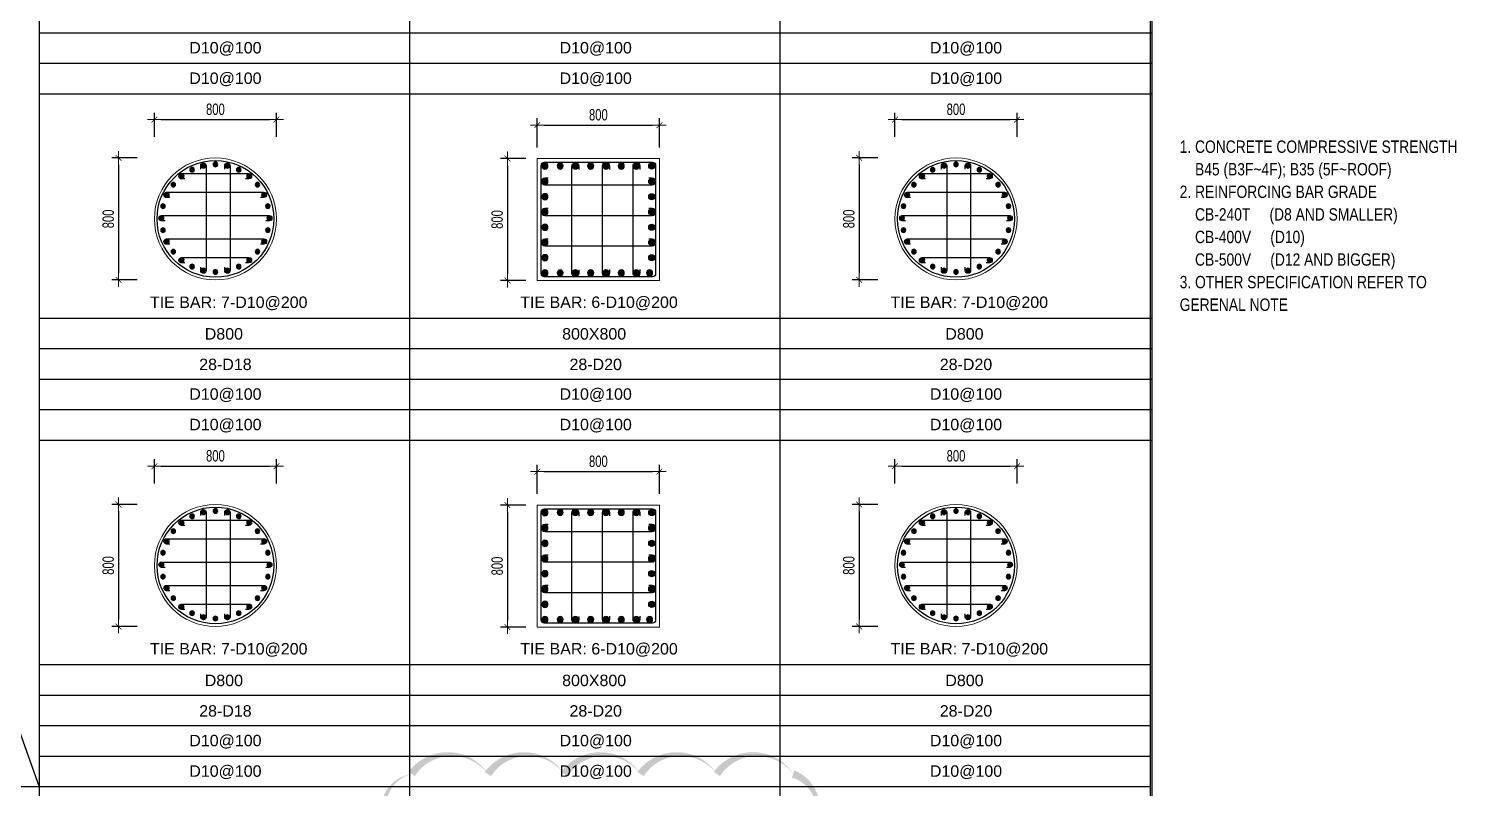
# Model space of a CAD drawing. Header units: millimetres. Extents: x 49323 to 538172, y -39336 to 181761.
# Drawn here: x 487009 to 496365, y 136951 to 141935 of the extents above; entities that cross this region are included whole.
import ezdxf
from ezdxf.enums import TextEntityAlignment as Align

# ---------------------------------------------------------------- set-up
doc = ezdxf.new("R2010")
doc.units = ezdxf.units.MM
doc.linetypes.add('CENTER2', pattern=[1.125, 0.75, -0.125, 0.125, -0.125])
doc.layers.get('Defpoints').update_dxf_attribs({"color": 151, "lineweight": 9})
for name, color, linetype in [('2', 2, 'Continuous'), ('A-ANNO-LEAD', 4, 'Continuous'), ('CEN', 1, 'CENTER2'), ('STL', 3, 'Continuous'), ('TIT1', 3, 'Continuous')]:
    doc.layers.add(name, color=color, linetype=linetype)
doc.layers.add('NDC_S_CONTINUOUS', color=3, linetype='Continuous', lineweight=20)
doc.layers.add('NDC_S_DIM', color=1, linetype='Continuous', lineweight=15)
doc.styles.add('ARIAL', font='arial.ttf', dxfattribs={"width": 0.8})
doc.styles.add('NDC_ARIAL', font='arial.ttf', dxfattribs={"width": 0.85})
doc.styles.add('NDC_DIM', font='', dxfattribs={"width": 0.75})
doc.styles.get('NDC_DIM').set_extended_font_data('Dotum')
doc.dimstyles.new('NDC_dim_30', dxfattribs={"dimscale": 30, "dimtxt": 2.5, "dimasz": 1.5, "dimexe": 1.5, "dimexo": 2.5, "dimgap": 1, "dimtad": 1, "dimdec": 0, "dimzin": 0, "dimdsep": 46, "dimtxsty": 'NDC_DIM', "dimblk": 'DIMMARK', "dimcen": 0.09, "dimdle": 1.2, "dimclrd": 1, "dimclre": 1, "dimclrt": 3, "dimadec": 0, "dimazin": 0, "dimtfac": 1, "dimtdec": 0, "dimtix": 1, "dimtofl": 0, "dimtmove": 0, "dimatfit": 3, "dimfxl": 8, "dimfxlon": 1, "dimtolj": 1, "dimtzin": 0, "dimarcsym": 0})

# ---------------------------------------------------------------- blocks, each defined once
blk = doc.blocks.new('GN')
at = {"layer": 'TIT1', "insert": (0, 0), "char_height": 81, "width": 1996.298, "attachment_point": 1, "line_spacing_factor": 1.096296, "style": 'ARIAL'}
blk.add_mtext('\\A1;1. CONCRETE COMPRESSIVE STRENGTH\\P    B45 (B3F~4F); B35 (5F~ROOF)\\P2. REINFORCING BAR GRADE\\P    CB-240T     (D8 AND SMALLER)\\P    CB-400V     (D10)\\P    CB-500V     (D12 AND BIGGER)\\P3. OTHER SPECIFICATION REFER TO GERENAL NOTE ', dxfattribs=at)
blk = doc.blocks.new('8')
at = {"layer": '2'}
blk.add_hatch(color=256, dxfattribs=at).paths.add_polyline_path([(20, 0, 0.386127), (1.9, 19.9), (-1.9, 19.9, 0.386127), (-20, 0, 1)])
blk.add_circle((0, 0), 20, dxfattribs=at)
blk = doc.blocks.new('5')
at = {"layer": 'CEN', "rotation": 180}
blk.add_blockref('8', (0, 0), dxfattribs=at)
blk = doc.blocks.new('DIMMARK')
at = {"layer": 'NDC_S_DIM', "color": 1}
blk.add_line((-1.5, 0), (1, 0), dxfattribs=at)
at = {"layer": 'NDC_S_DIM', "color": 2, "const_width": 0.1}
blk.add_lwpolyline([(-0.42, -0.42), (0.42, 0.42)], dxfattribs=at)
blk = doc.blocks.new('*D820')
at = {"layer": 'Defpoints', "color": 0, "ltscale": 40, "transparency": 16777216}
for p in [(491142.7, 139028.7), (490342.7, 138807.3), (491142.7, 138807.3)]:
    blk.add_point(p, dxfattribs=at)
at = {"layer": 'NDC_S_DIM', "color": 1, "lineweight": -2, "ltscale": 40, "transparency": 16777216}
for p, q in [((490342.7, 138882.3), (490342.7, 139073.7)), ((490387.7, 139028.7), (491097.7, 139028.7)), ((491142.7, 138882.3), (491142.7, 139073.7))]:
    blk.add_line(p, q, dxfattribs=at)
at = {"layer": 'NDC_S_DIM', "color": 1, "lineweight": -2, "ltscale": 40, "transparency": 16777216, "xscale": 45, "yscale": 45, "zscale": 45, "rotation": 180}
blk.add_blockref('DIMMARK', (490342.7, 139028.7), dxfattribs=at)
at = {"layer": 'NDC_S_DIM', "color": 1, "lineweight": -2, "ltscale": 40, "transparency": 16777216, "xscale": 45, "yscale": 45, "zscale": 45}
blk.add_blockref('DIMMARK', (491142.7, 139028.7), dxfattribs=at)
at = {"layer": 'NDC_S_DIM', "color": 3, "ltscale": 40, "transparency": 16777216, "insert": (490742.7, 139096.3), "char_height": 75, "attachment_point": 5, "style": 'NDC_DIM'}
blk.add_mtext('\\A1;800', dxfattribs=at)
blk = doc.blocks.new('*D821')
at = {"layer": 'Defpoints', "color": 0, "ltscale": 40, "transparency": 16777216}
for p in [(490342.7, 138809.9), (490147.3, 138009.9), (490342.7, 138009.9)]:
    blk.add_point(p, dxfattribs=at)
at = {"layer": 'NDC_S_DIM', "color": 1, "lineweight": -2, "ltscale": 40, "transparency": 16777216}
for p, q in [((490267.7, 138809.9), (490102.3, 138809.9)), ((490147.3, 138764.9), (490147.3, 138054.9)), ((490267.7, 138009.9), (490102.3, 138009.9))]:
    blk.add_line(p, q, dxfattribs=at)
at = {"layer": 'NDC_S_DIM', "color": 1, "lineweight": -2, "ltscale": 40, "transparency": 16777216, "xscale": 45, "yscale": 45, "zscale": 45}
for p, rotation in [((490147.3, 138809.9), 90), ((490147.3, 138009.9), 270)]:
    blk.add_blockref('DIMMARK', p, dxfattribs=dict(at, rotation=rotation))
at = {"layer": 'NDC_S_DIM', "color": 3, "ltscale": 40, "transparency": 16777216, "insert": (490079.8, 138409.9), "char_height": 75, "attachment_point": 5, "rotation": 90, "style": 'NDC_DIM'}
blk.add_mtext('\\A1;800', dxfattribs=at)
blk = doc.blocks.new('*D822')
at = {"layer": 'Defpoints', "color": 0, "ltscale": 40, "transparency": 16777216}
for p in [(491142.7, 141301.2), (490342.7, 141079.8), (491142.7, 141079.8)]:
    blk.add_point(p, dxfattribs=at)
at = {"layer": 'NDC_S_DIM', "color": 1, "lineweight": -2, "ltscale": 40, "transparency": 16777216}
for p, q in [((490342.7, 141154.8), (490342.7, 141346.2)), ((490387.7, 141301.2), (491097.7, 141301.2)), ((491142.7, 141154.8), (491142.7, 141346.2))]:
    blk.add_line(p, q, dxfattribs=at)
at = {"layer": 'NDC_S_DIM', "color": 1, "lineweight": -2, "ltscale": 40, "transparency": 16777216, "xscale": 45, "yscale": 45, "zscale": 45, "rotation": 180}
blk.add_blockref('DIMMARK', (490342.7, 141301.2), dxfattribs=at)
at = {"layer": 'NDC_S_DIM', "color": 1, "lineweight": -2, "ltscale": 40, "transparency": 16777216, "xscale": 45, "yscale": 45, "zscale": 45}
blk.add_blockref('DIMMARK', (491142.7, 141301.2), dxfattribs=at)
at = {"layer": 'NDC_S_DIM', "color": 3, "ltscale": 40, "transparency": 16777216, "insert": (490742.7, 141368.7), "char_height": 75, "attachment_point": 5, "style": 'NDC_DIM'}
blk.add_mtext('\\A1;800', dxfattribs=at)
blk = doc.blocks.new('*D823')
at = {"layer": 'Defpoints', "color": 0, "ltscale": 40, "transparency": 16777216}
for p in [(490342.7, 141082.3), (490147.3, 140282.3), (490342.7, 140282.3)]:
    blk.add_point(p, dxfattribs=at)
at = {"layer": 'NDC_S_DIM', "color": 1, "lineweight": -2, "ltscale": 40, "transparency": 16777216}
for p, q in [((490267.7, 141082.3), (490102.3, 141082.3)), ((490147.3, 141037.3), (490147.3, 140327.3)), ((490267.7, 140282.3), (490102.3, 140282.3))]:
    blk.add_line(p, q, dxfattribs=at)
at = {"layer": 'NDC_S_DIM', "color": 1, "lineweight": -2, "ltscale": 40, "transparency": 16777216, "xscale": 45, "yscale": 45, "zscale": 45}
for p, rotation in [((490147.3, 141082.3), 90), ((490147.3, 140282.3), 270)]:
    blk.add_blockref('DIMMARK', p, dxfattribs=dict(at, rotation=rotation))
at = {"layer": 'NDC_S_DIM', "color": 3, "ltscale": 40, "transparency": 16777216, "insert": (490079.8, 140682.3), "char_height": 75, "attachment_point": 5, "rotation": 90, "style": 'NDC_DIM'}
blk.add_mtext('\\A1;800', dxfattribs=at)
blk = doc.blocks.new('*D918')
at = {"layer": 'Defpoints', "color": 0, "ltscale": 40, "transparency": 16777216}
for p in [(493485.9, 139064.6), (492685.9, 138876.4), (493485.9, 138876.4)]:
    blk.add_point(p, dxfattribs=at)
at = {"layer": 'NDC_S_DIM', "color": 1, "lineweight": -2, "ltscale": 40, "transparency": 16777216}
for p, q in [((492685.9, 138951.4), (492685.9, 139109.6)), ((492730.9, 139064.6), (493440.9, 139064.6)), ((493485.9, 138951.4), (493485.9, 139109.6))]:
    blk.add_line(p, q, dxfattribs=at)
at = {"layer": 'NDC_S_DIM', "color": 1, "lineweight": -2, "ltscale": 40, "transparency": 16777216, "xscale": 45, "yscale": 45, "zscale": 45, "rotation": 180}
blk.add_blockref('DIMMARK', (492685.9, 139064.6), dxfattribs=at)
at = {"layer": 'NDC_S_DIM', "color": 1, "lineweight": -2, "ltscale": 40, "transparency": 16777216, "xscale": 45, "yscale": 45, "zscale": 45}
blk.add_blockref('DIMMARK', (493485.9, 139064.6), dxfattribs=at)
at = {"layer": 'NDC_S_DIM', "color": 3, "ltscale": 40, "transparency": 16777216, "insert": (493085.9, 139132.1), "char_height": 75, "attachment_point": 5, "style": 'NDC_DIM'}
blk.add_mtext('\\A1;800', dxfattribs=at)
blk = doc.blocks.new('*D919')
at = {"layer": 'Defpoints', "color": 0, "ltscale": 40, "transparency": 16777216}
for p in [(492648.8, 138813.5), (492451.4, 138013.5), (492648.8, 138013.5)]:
    blk.add_point(p, dxfattribs=at)
at = {"layer": 'NDC_S_DIM', "color": 1, "lineweight": -2, "ltscale": 40, "transparency": 16777216}
for p, q in [((492573.8, 138813.5), (492406.4, 138813.5)), ((492451.4, 138768.5), (492451.4, 138058.5)), ((492573.8, 138013.5), (492406.4, 138013.5))]:
    blk.add_line(p, q, dxfattribs=at)
at = {"layer": 'NDC_S_DIM', "color": 1, "lineweight": -2, "ltscale": 40, "transparency": 16777216, "xscale": 45, "yscale": 45, "zscale": 45}
for p, rotation in [((492451.4, 138813.5), 90), ((492451.4, 138013.5), 270)]:
    blk.add_blockref('DIMMARK', p, dxfattribs=dict(at, rotation=rotation))
at = {"layer": 'NDC_S_DIM', "color": 3, "ltscale": 40, "transparency": 16777216, "insert": (492383.9, 138413.5), "char_height": 75, "attachment_point": 5, "rotation": 90, "style": 'NDC_DIM'}
blk.add_mtext('\\A1;800', dxfattribs=at)
blk = doc.blocks.new('*U715')
at = {"layer": 'STL', "xscale": -0.75, "yscale": 0.75, "zscale": 0.75, "rotation": 292.5000000000001}
blk.add_blockref('5', (0, 0), dxfattribs=at)
blk = doc.blocks.new('*U714')
at = {"layer": 'NDC_S_DIM', "color": 0, "linetype": 'ByBlock', "lineweight": -2, "transparency": 16777216}
for p, rotation in [((-25527, 37966), 282.8571428571415), ((-25448.4, 37973.7), 269.9999999999987), ((-25370.1, 37963.8), 257.1428571428559), ((-25669.3, 37900), 308.571428571427), ((-25601.8, 37941), 295.7142857142843), ((-25296, 37936.7), 244.2857142857131), ((-25229.7, 37893.7), 231.4285714285703), ((-25768.8, 37778.7), 334.2857142857127), ((-25725.9, 37844.9), 321.4285714285699), ((-25174.7, 37837.1), 218.5714285714274), ((-25133.6, 37769.7), 205.7142857142847), ((-25796, 37704.6), 347.1428571428555), ((-25108.6, 37694.8), 192.8571428571419), ((-25100.9, 37616.2), 180), ((-25798.2, 37547.7), 12.8571428571428), ((-25110.9, 37537.9), 167.1428571428563), ((-25773.2, 37472.8), 25.71428571428561), ((-25732.1, 37405.4), 38.57142857142841), ((-25180.9, 37397.6), 141.4285714285707), ((-25138, 37463.8), 154.2857142857135), ((-25677.1, 37348.8), 51.42857142857117), ((-25610.9, 37305.8), 64.28571428571395), ((-25237.5, 37342.5), 128.5714285714279), ((-25536.7, 37278.7), 77.14285714285676), ((-25458.4, 37268.7), 89.99999999999955), ((-25379.8, 37276.5), 102.8571428571423), ((-25305, 37301.5), 115.7142857142852)]:
    blk.add_blockref('*U715', p, dxfattribs=dict(at, rotation=rotation))
blk.add_blockref('*U715', (-25805.9, 37626.2), dxfattribs=at)
blk = doc.blocks.new('*D920')
at = {"layer": 'Defpoints', "color": 0, "ltscale": 40, "transparency": 16777216}
for p in [(493485.9, 141337), (492685.9, 141148.8), (493485.9, 141148.8)]:
    blk.add_point(p, dxfattribs=at)
at = {"layer": 'NDC_S_DIM', "color": 1, "lineweight": -2, "ltscale": 40, "transparency": 16777216}
for p, q in [((492685.9, 141223.8), (492685.9, 141382)), ((493485.9, 141223.8), (493485.9, 141382)), ((492730.9, 141337), (493440.9, 141337))]:
    blk.add_line(p, q, dxfattribs=at)
at = {"layer": 'NDC_S_DIM', "color": 1, "lineweight": -2, "ltscale": 40, "transparency": 16777216, "xscale": 45, "yscale": 45, "zscale": 45, "rotation": 180}
blk.add_blockref('DIMMARK', (492685.9, 141337), dxfattribs=at)
at = {"layer": 'NDC_S_DIM', "color": 1, "lineweight": -2, "ltscale": 40, "transparency": 16777216, "xscale": 45, "yscale": 45, "zscale": 45}
blk.add_blockref('DIMMARK', (493485.9, 141337), dxfattribs=at)
at = {"layer": 'NDC_S_DIM', "color": 3, "ltscale": 40, "transparency": 16777216, "insert": (493085.9, 141404.6), "char_height": 75, "attachment_point": 5, "style": 'NDC_DIM'}
blk.add_mtext('\\A1;800', dxfattribs=at)
blk = doc.blocks.new('*D921')
at = {"layer": 'Defpoints', "color": 0, "ltscale": 40, "transparency": 16777216}
for p in [(492648.8, 141086), (492451.4, 140286), (492648.8, 140286)]:
    blk.add_point(p, dxfattribs=at)
at = {"layer": 'NDC_S_DIM', "color": 1, "lineweight": -2, "ltscale": 40, "transparency": 16777216}
for p, q in [((492573.8, 141086), (492406.4, 141086)), ((492451.4, 141041), (492451.4, 140331)), ((492573.8, 140286), (492406.4, 140286))]:
    blk.add_line(p, q, dxfattribs=at)
at = {"layer": 'NDC_S_DIM', "color": 1, "lineweight": -2, "ltscale": 40, "transparency": 16777216, "xscale": 45, "yscale": 45, "zscale": 45}
for p, rotation in [((492451.4, 141086), 90), ((492451.4, 140286), 270)]:
    blk.add_blockref('DIMMARK', p, dxfattribs=dict(at, rotation=rotation))
at = {"layer": 'NDC_S_DIM', "color": 3, "ltscale": 40, "transparency": 16777216, "insert": (492383.9, 140686), "char_height": 75, "attachment_point": 5, "rotation": 90, "style": 'NDC_DIM'}
blk.add_mtext('\\A1;800', dxfattribs=at)
blk = doc.blocks.new('*U707')
at = {"layer": 'STL', "xscale": -0.75, "yscale": 0.75, "zscale": 0.75, "rotation": 292.5000000000001}
blk.add_blockref('5', (0, 0), dxfattribs=at)
blk = doc.blocks.new('*U706')
at = {"layer": 'NDC_S_DIM', "color": 0, "linetype": 'ByBlock', "lineweight": -2, "transparency": 16777216}
for p, rotation in [((-25527, 37966), 282.8571428571415), ((-25448.4, 37973.7), 269.9999999999987), ((-25370.1, 37963.8), 257.1428571428559), ((-25669.3, 37900), 308.571428571427), ((-25601.8, 37941), 295.7142857142843), ((-25296, 37936.7), 244.2857142857131), ((-25229.7, 37893.7), 231.4285714285703), ((-25768.8, 37778.7), 334.2857142857127), ((-25725.9, 37844.9), 321.4285714285699), ((-25174.7, 37837.1), 218.5714285714274), ((-25133.6, 37769.7), 205.7142857142847), ((-25796, 37704.6), 347.1428571428555), ((-25108.6, 37694.8), 192.8571428571419), ((-25100.9, 37616.2), 180), ((-25798.2, 37547.7), 12.8571428571428), ((-25110.9, 37537.9), 167.1428571428563), ((-25773.2, 37472.8), 25.71428571428561), ((-25732.1, 37405.4), 38.57142857142841), ((-25180.9, 37397.6), 141.4285714285707), ((-25138, 37463.8), 154.2857142857135), ((-25677.1, 37348.8), 51.42857142857117), ((-25610.9, 37305.8), 64.28571428571395), ((-25237.5, 37342.5), 128.5714285714279), ((-25536.7, 37278.7), 77.14285714285676), ((-25458.4, 37268.7), 89.99999999999955), ((-25379.8, 37276.5), 102.8571428571423), ((-25305, 37301.5), 115.7142857142852)]:
    blk.add_blockref('*U707', p, dxfattribs=dict(at, rotation=rotation))
blk.add_blockref('*U707', (-25805.9, 37626.2), dxfattribs=at)
blk = doc.blocks.new('*D1694')
at = {"layer": 'Defpoints', "color": 0, "ltscale": 40, "transparency": 16777216}
for p in [(488633.7, 139064.6), (487833.7, 138876.4), (488633.7, 138876.4)]:
    blk.add_point(p, dxfattribs=at)
at = {"layer": 'NDC_S_DIM', "color": 1, "lineweight": -2, "ltscale": 40, "transparency": 16777216}
for p, q in [((487833.7, 138951.4), (487833.7, 139109.6)), ((487878.7, 139064.6), (488588.7, 139064.6)), ((488633.7, 138951.4), (488633.7, 139109.6))]:
    blk.add_line(p, q, dxfattribs=at)
at = {"layer": 'NDC_S_DIM', "color": 1, "lineweight": -2, "ltscale": 40, "transparency": 16777216, "xscale": 45, "yscale": 45, "zscale": 45, "rotation": 180}
blk.add_blockref('DIMMARK', (487833.7, 139064.6), dxfattribs=at)
at = {"layer": 'NDC_S_DIM', "color": 1, "lineweight": -2, "ltscale": 40, "transparency": 16777216, "xscale": 45, "yscale": 45, "zscale": 45}
blk.add_blockref('DIMMARK', (488633.7, 139064.6), dxfattribs=at)
at = {"layer": 'NDC_S_DIM', "color": 3, "ltscale": 40, "transparency": 16777216, "insert": (488233.7, 139132.1), "char_height": 75, "attachment_point": 5, "style": 'NDC_DIM'}
blk.add_mtext('\\A1;800', dxfattribs=at)
blk = doc.blocks.new('*D1695')
at = {"layer": 'Defpoints', "color": 0, "ltscale": 40, "transparency": 16777216}
for p in [(487796.6, 138813.5), (487599.2, 138013.5), (487796.6, 138013.5)]:
    blk.add_point(p, dxfattribs=at)
at = {"layer": 'NDC_S_DIM', "color": 1, "lineweight": -2, "ltscale": 40, "transparency": 16777216}
for p, q in [((487721.6, 138813.5), (487554.2, 138813.5)), ((487599.2, 138768.5), (487599.2, 138058.5)), ((487721.6, 138013.5), (487554.2, 138013.5))]:
    blk.add_line(p, q, dxfattribs=at)
at = {"layer": 'NDC_S_DIM', "color": 1, "lineweight": -2, "ltscale": 40, "transparency": 16777216, "xscale": 45, "yscale": 45, "zscale": 45}
for p, rotation in [((487599.2, 138813.5), 90), ((487599.2, 138013.5), 270)]:
    blk.add_blockref('DIMMARK', p, dxfattribs=dict(at, rotation=rotation))
at = {"layer": 'NDC_S_DIM', "color": 3, "ltscale": 40, "transparency": 16777216, "insert": (487531.7, 138413.5), "char_height": 75, "attachment_point": 5, "rotation": 90, "style": 'NDC_DIM'}
blk.add_mtext('\\A1;800', dxfattribs=at)
blk = doc.blocks.new('*U1693')
at = {"layer": 'STL', "xscale": -0.75, "yscale": 0.75, "zscale": 0.75, "rotation": 292.5000000000001}
blk.add_blockref('5', (0, 0), dxfattribs=at)
blk = doc.blocks.new('*U1692')
at = {"layer": 'NDC_S_DIM', "color": 0, "linetype": 'ByBlock', "lineweight": -2, "transparency": 16777216}
for p, rotation in [((-25527, 37966), 282.8571428571415), ((-25448.4, 37973.7), 269.9999999999987), ((-25370.1, 37963.8), 257.1428571428559), ((-25669.3, 37900), 308.571428571427), ((-25601.8, 37941), 295.7142857142843), ((-25296, 37936.7), 244.2857142857131), ((-25229.7, 37893.7), 231.4285714285703), ((-25768.8, 37778.7), 334.2857142857127), ((-25725.9, 37844.9), 321.4285714285699), ((-25174.7, 37837.1), 218.5714285714274), ((-25133.6, 37769.7), 205.7142857142847), ((-25796, 37704.6), 347.1428571428555), ((-25108.6, 37694.8), 192.8571428571419), ((-25100.9, 37616.2), 180), ((-25798.2, 37547.7), 12.8571428571428), ((-25110.9, 37537.9), 167.1428571428563), ((-25773.2, 37472.8), 25.71428571428561), ((-25732.1, 37405.4), 38.57142857142841), ((-25180.9, 37397.6), 141.4285714285707), ((-25138, 37463.8), 154.2857142857135), ((-25677.1, 37348.8), 51.42857142857117), ((-25610.9, 37305.8), 64.28571428571395), ((-25237.5, 37342.5), 128.5714285714279), ((-25536.7, 37278.7), 77.14285714285676), ((-25458.4, 37268.7), 89.99999999999955), ((-25379.8, 37276.5), 102.8571428571423), ((-25305, 37301.5), 115.7142857142852)]:
    blk.add_blockref('*U1693', p, dxfattribs=dict(at, rotation=rotation))
blk.add_blockref('*U1693', (-25805.9, 37626.2), dxfattribs=at)
blk = doc.blocks.new('*D1698')
at = {"layer": 'Defpoints', "color": 0, "ltscale": 40, "transparency": 16777216}
for p in [(488633.7, 141337), (487833.7, 141148.8), (488633.7, 141148.8)]:
    blk.add_point(p, dxfattribs=at)
at = {"layer": 'NDC_S_DIM', "color": 1, "lineweight": -2, "ltscale": 40, "transparency": 16777216}
for p, q in [((487833.7, 141223.8), (487833.7, 141382)), ((488633.7, 141223.8), (488633.7, 141382)), ((487878.7, 141337), (488588.7, 141337))]:
    blk.add_line(p, q, dxfattribs=at)
at = {"layer": 'NDC_S_DIM', "color": 1, "lineweight": -2, "ltscale": 40, "transparency": 16777216, "xscale": 45, "yscale": 45, "zscale": 45, "rotation": 180}
blk.add_blockref('DIMMARK', (487833.7, 141337), dxfattribs=at)
at = {"layer": 'NDC_S_DIM', "color": 1, "lineweight": -2, "ltscale": 40, "transparency": 16777216, "xscale": 45, "yscale": 45, "zscale": 45}
blk.add_blockref('DIMMARK', (488633.7, 141337), dxfattribs=at)
at = {"layer": 'NDC_S_DIM', "color": 3, "ltscale": 40, "transparency": 16777216, "insert": (488233.7, 141404.6), "char_height": 75, "attachment_point": 5, "style": 'NDC_DIM'}
blk.add_mtext('\\A1;800', dxfattribs=at)
blk = doc.blocks.new('*D1699')
at = {"layer": 'Defpoints', "color": 0, "ltscale": 40, "transparency": 16777216}
for p in [(487796.6, 141086), (487599.2, 140286), (487796.6, 140286)]:
    blk.add_point(p, dxfattribs=at)
at = {"layer": 'NDC_S_DIM', "color": 1, "lineweight": -2, "ltscale": 40, "transparency": 16777216}
for p, q in [((487721.6, 141086), (487554.2, 141086)), ((487599.2, 141041), (487599.2, 140331)), ((487721.6, 140286), (487554.2, 140286))]:
    blk.add_line(p, q, dxfattribs=at)
at = {"layer": 'NDC_S_DIM', "color": 1, "lineweight": -2, "ltscale": 40, "transparency": 16777216, "xscale": 45, "yscale": 45, "zscale": 45}
for p, rotation in [((487599.2, 141086), 90), ((487599.2, 140286), 270)]:
    blk.add_blockref('DIMMARK', p, dxfattribs=dict(at, rotation=rotation))
at = {"layer": 'NDC_S_DIM', "color": 3, "ltscale": 40, "transparency": 16777216, "insert": (487531.7, 140686), "char_height": 75, "attachment_point": 5, "rotation": 90, "style": 'NDC_DIM'}
blk.add_mtext('\\A1;800', dxfattribs=at)
blk = doc.blocks.new('*U1697')
at = {"layer": 'STL', "xscale": -0.75, "yscale": 0.75, "zscale": 0.75, "rotation": 292.5000000000001}
blk.add_blockref('5', (0, 0), dxfattribs=at)
blk = doc.blocks.new('*U1696')
at = {"layer": 'NDC_S_DIM', "color": 0, "linetype": 'ByBlock', "lineweight": -2, "transparency": 16777216}
for p, rotation in [((-25527, 37966), 282.8571428571415), ((-25448.4, 37973.7), 269.9999999999987), ((-25370.1, 37963.8), 257.1428571428559), ((-25669.3, 37900), 308.571428571427), ((-25601.8, 37941), 295.7142857142843), ((-25296, 37936.7), 244.2857142857131), ((-25229.7, 37893.7), 231.4285714285703), ((-25768.8, 37778.7), 334.2857142857127), ((-25725.9, 37844.9), 321.4285714285699), ((-25174.7, 37837.1), 218.5714285714274), ((-25133.6, 37769.7), 205.7142857142847), ((-25796, 37704.6), 347.1428571428555), ((-25108.6, 37694.8), 192.8571428571419), ((-25100.9, 37616.2), 180), ((-25798.2, 37547.7), 12.8571428571428), ((-25110.9, 37537.9), 167.1428571428563), ((-25773.2, 37472.8), 25.71428571428561), ((-25732.1, 37405.4), 38.57142857142841), ((-25180.9, 37397.6), 141.4285714285707), ((-25138, 37463.8), 154.2857142857135), ((-25677.1, 37348.8), 51.42857142857117), ((-25610.9, 37305.8), 64.28571428571395), ((-25237.5, 37342.5), 128.5714285714279), ((-25536.7, 37278.7), 77.14285714285676), ((-25458.4, 37268.7), 89.99999999999955), ((-25379.8, 37276.5), 102.8571428571423), ((-25305, 37301.5), 115.7142857142852)]:
    blk.add_blockref('*U1697', p, dxfattribs=dict(at, rotation=rotation))
blk.add_blockref('*U1697', (-25805.9, 37626.2), dxfattribs=at)

msp = doc.modelspace()

# ---------------------------------------------------------------- linework, layer by layer
at = {"layer": '2', "elevation": 0}
for points in [[(488137.8, 141012.5), (488137.8, 141034.7, -1), (488172.8, 141034.7), (488172.8, 140347.3, -1), (488137.8, 140347.3), (488137.8, 140369.4)], [(488294.7, 141012.5), (488294.7, 141034.7, -1), (488329.7, 141034.7), (488329.7, 140347.3, -1), (488294.7, 140347.3), (488294.7, 140369.4)], [(490615, 140352), (490615, 140329.8, -1), (490570, 140329.8), (490570, 141031.8, -1), (490615, 141031.8), (490615, 141009.7)], [(490815, 140353.5), (490815, 140331.3, -1), (490770, 140331.3), (490770, 141033.3, -1), (490815, 141033.3), (490815, 141011.2)], [(491015, 140353.5), (491015, 140331.3, -1), (490970, 140331.3), (490970, 141033.3, -1), (491015, 141033.3), (491015, 141011.2)], [(492990, 141012.5), (492990, 141034.7, -1), (493025, 141034.7), (493025, 140347.3, -1), (492990, 140347.3), (492990, 140369.4)], [(493146.9, 141012.5), (493146.9, 141034.7, -1), (493181.9, 141034.7), (493181.9, 140347.3, -1), (493146.9, 140347.3), (493146.9, 140369.4)], [(488033.9, 140948.6), (488011.8, 140948.6, -1), (488011.8, 140983.6), (488453.6, 140984.1, -1), (488453.6, 140949.1), (488431.4, 140949.1)], [(490414.6, 140953.9), (490392.5, 140953.9, 1), (490392.5, 140908.9), (491094.5, 140908.9, 1), (491094.5, 140953.9), (491072.4, 140953.9)], [(492886.1, 140948.6), (492864, 140948.6, -1), (492864, 140983.6), (493305.8, 140984.1, -1), (493305.8, 140949.1), (493283.6, 140949.1)], [(487936.1, 140825.9), (487914, 140825.9, -1), (487914, 140861), (488551.4, 140861.4, -1), (488551.4, 140826.4), (488529.2, 140826.4)], [(492788.3, 140825.9), (492766.2, 140825.9, -1), (492766.2, 140861), (493403.6, 140861.4, -1), (493403.6, 140826.4), (493381.4, 140826.4)], [(487903.4, 140673.5), (487881.2, 140673.5, -1), (487881.2, 140708.5), (488586.2, 140708.5, -1), (488586.2, 140673.5), (488564.1, 140673.5)], [(490414.6, 140753.9), (490392.5, 140753.9, 1), (490392.5, 140708.9), (491094.5, 140708.9, 1), (491094.5, 140753.9), (491072.4, 140753.9)], [(492755.6, 140673.5), (492733.4, 140673.5, -1), (492733.4, 140708.5), (493438.4, 140708.5, -1), (493438.4, 140673.5), (493416.3, 140673.5)], [(487936.1, 140520), (487914, 140520, -1), (487914, 140555), (488551.4, 140555.5, -1), (488551.4, 140520.5), (488529.2, 140520.5)], [(490414.6, 140553.9), (490392.5, 140553.9, 1), (490392.5, 140508.9), (491094.5, 140508.9, 1), (491094.5, 140553.9), (491072.4, 140553.9)], [(492788.3, 140520), (492766.2, 140520, -1), (492766.2, 140555), (493403.6, 140555.5, -1), (493403.6, 140520.5), (493381.4, 140520.5)], [(488033.9, 140397.4), (488011.8, 140397.4, -1), (488011.8, 140432.4), (488453.6, 140432.9, -1), (488453.6, 140397.8), (488431.4, 140397.8)], [(492886.1, 140397.4), (492864, 140397.4, -1), (492864, 140432.4), (493305.8, 140432.9, -1), (493305.8, 140397.8), (493283.6, 140397.8)], [(488137.8, 138740.1), (488137.8, 138762.2, -1), (488172.8, 138762.2), (488172.8, 138074.8, -1), (488137.8, 138074.8), (488137.8, 138097)], [(488294.7, 138740.1), (488294.7, 138762.2, -1), (488329.7, 138762.2), (488329.7, 138074.8, -1), (488294.7, 138074.8), (488294.7, 138097)], [(490615, 138079.5), (490615, 138057.4, -1), (490570, 138057.4), (490570, 138759.4, -1), (490615, 138759.4), (490615, 138737.2)], [(490815, 138081), (490815, 138058.9, -1), (490770, 138058.9), (490770, 138760.9, -1), (490815, 138760.9), (490815, 138738.7)], [(491015, 138081), (491015, 138058.9, -1), (490970, 138058.9), (490970, 138760.9, -1), (491015, 138760.9), (491015, 138738.7)], [(492990, 138740.1), (492990, 138762.2, -1), (493025, 138762.2), (493025, 138074.8, -1), (492990, 138074.8), (492990, 138097)], [(493146.9, 138740.1), (493146.9, 138762.2, -1), (493181.9, 138762.2), (493181.9, 138074.8, -1), (493146.9, 138074.8), (493146.9, 138097)], [(488033.9, 138676.1), (488011.8, 138676.1, -1), (488011.8, 138711.2), (488453.6, 138711.6, -1), (488453.6, 138676.6), (488431.4, 138676.6)], [(490414.6, 138681.4), (490392.5, 138681.4, 1), (490392.5, 138636.4), (491094.5, 138636.4, 1), (491094.5, 138681.4), (491072.4, 138681.4)], [(492886.1, 138676.1), (492864, 138676.1, -1), (492864, 138711.2), (493305.8, 138711.6, -1), (493305.8, 138676.6), (493283.6, 138676.6)], [(487936.1, 138553.5), (487914, 138553.5, -1), (487914, 138588.5), (488551.4, 138589, -1), (488551.4, 138554), (488529.2, 138554)], [(492788.3, 138553.5), (492766.2, 138553.5, -1), (492766.2, 138588.5), (493403.6, 138589, -1), (493403.6, 138554), (493381.4, 138554)], [(490414.6, 138481.4), (490392.5, 138481.4, 1), (490392.5, 138436.4), (491094.5, 138436.4, 1), (491094.5, 138481.4), (491072.4, 138481.4)], [(487903.4, 138401), (487881.2, 138401, -1), (487881.2, 138436), (488586.2, 138436, -1), (488586.2, 138401), (488564.1, 138401)], [(492755.6, 138401), (492733.4, 138401, -1), (492733.4, 138436), (493438.4, 138436, -1), (493438.4, 138401), (493416.3, 138401)], [(487936.1, 138247.6), (487914, 138247.6, -1), (487914, 138282.6), (488551.4, 138283.1, -1), (488551.4, 138248), (488529.2, 138248)], [(490414.6, 138281.4), (490392.5, 138281.4, 1), (490392.5, 138236.4), (491094.5, 138236.4, 1), (491094.5, 138281.4), (491072.4, 138281.4)], [(492788.3, 138247.6), (492766.2, 138247.6, -1), (492766.2, 138282.6), (493403.6, 138283.1, -1), (493403.6, 138248), (493381.4, 138248)], [(488033.9, 138124.9), (488011.8, 138124.9, -1), (488011.8, 138159.9), (488453.6, 138160.4, -1), (488453.6, 138125.4), (488431.4, 138125.4)], [(492886.1, 138124.9), (492864, 138124.9, -1), (492864, 138159.9), (493305.8, 138160.4, -1), (493305.8, 138125.4), (493283.6, 138125.4)]]:
    msp.add_lwpolyline(points, format="xyb", dxfattribs=at)
at = {"layer": '2', "lineweight": -2, "ltscale": 1000, "elevation": 0}
for points in [[(491117.7, 141037.3), (491117.7, 140327.3, -0.414214), (491097.7, 140307.3), (490387.7, 140307.3, -0.414214), (490367.7, 140327.3), (490367.7, 141037.3, -0.414214), (490387.7, 141057.3), (491097.7, 141057.3, -0.414214)], [(491117.7, 138764.9), (491117.7, 138054.9, -0.414214), (491097.7, 138034.9), (490387.7, 138034.9, -0.414214), (490367.7, 138054.9), (490367.7, 138764.9, -0.414214), (490387.7, 138784.9), (491097.7, 138784.9, -0.414214)]]:
    msp.add_lwpolyline(points, format="xyb", close=True, dxfattribs=at)
at = {"layer": '2', "lineweight": -2, "ltscale": 1000}
for centre in [(488233.7, 140686), (493085.9, 140686), (488233.7, 138413.5), (493085.9, 138413.5)]:
    msp.add_circle(centre, 382.5, dxfattribs=at)
at = {"layer": 'A-ANNO-LEAD'}
msp.add_lwpolyline([(473036.9, 130339.8), (494371.9, 130326.6), (494371.9, 146946.6), (473036.9, 146959.8)], close=True, dxfattribs=at)
at = {"layer": 'Defpoints'}
msp.add_lwpolyline([(489368.5, 134410.3, 0, 50, 0.520567), (489868.5, 134410.3, 0, 50, 0.520567), (490368.5, 134410.3, 0, 50, 0.520567), (490868.5, 134410.3, 0, 50, 0.520567), (491368.5, 134410.3, 0, 50, 0.520567), (491868.5, 134410.3, 0, 50, 0.520567), (492125.9, 134652.9, 0, 50, 0.520567), (492125.9, 135152.9, 0, 50, 0.520567), (492125.9, 135652.9, 0, 50, 0.520567), (492125.9, 136152.9, 0, 50, 0.520567), (492125.9, 136652.9, 0, 50, 0.520567), (492019.2, 137046.1, 0, 50, 0.520567), (491519.2, 137046.1, 0, 50, 0.520567), (491019.2, 137046.1, 0, 50, 0.520567), (490519.2, 137046.1, 0, 50, 0.520567), (490019.2, 137046.1, 0, 50, 0.520567), (489519.2, 137046.1, 0, 50, 0.520567), (489368.5, 136696.8, 0, 50, 0.520567), (489368.5, 136196.8, 0, 50, 0.520567), (489368.5, 135696.8, 0, 50, 0.520567), (489368.5, 135196.8, 0, 50, 0.520567), (489368.5, 134696.8, 0, 50, 0.520567)], format="xyseb", close=True, dxfattribs=at)
at = {"layer": 'NDC_S_CONTINUOUS', "ltscale": 70, "elevation": 0}
for points in [[(491142.7, 141082.3), (491142.7, 140282.3), (490342.7, 140282.3), (490342.7, 141082.3), (491142.7, 141082.3)], [(491142.7, 138809.9), (491142.7, 138009.9), (490342.7, 138009.9), (490342.7, 138809.9), (491142.7, 138809.9)]]:
    msp.add_lwpolyline(points, dxfattribs=at)
at = {"layer": 'NDC_S_CONTINUOUS', "ltscale": 70}
for centre in [(488233.7, 140686), (493085.9, 140686), (488233.7, 138413.5), (493085.9, 138413.5)]:
    msp.add_circle(centre, 400, dxfattribs=at)
at = {"layer": 'TIT1'}
for p, q in [((487079.2, 144015.6), (487079.2, 134691.6)), ((489505.3, 144015.6), (489505.3, 134691.6)), ((491931.4, 144015.6), (491931.4, 134691.6)), ((494357.5, 144015.6), (494357.5, 134691.6)), ((494357.5, 141504.5), (487079.2, 141504.5)), ((494372.6, 141504.5), (494357.5, 141504.5)), ((494357.5, 139233.5), (487079.2, 139233.5)), ((494371.2, 139233.5), (494357.5, 139233.5)), ((494357.5, 136961), (482227, 136961))]:
    msp.add_line(p, q, dxfattribs=at)
at = {"layer": 'TIT1', "color": 8}
for p, q in [((484653.1, 143775.6), (487079.2, 136961)), ((494357.5, 141904.5), (487079.2, 141904.5)), ((494372.6, 141904.5), (494357.5, 141904.5)), ((494357.5, 141704.5), (487079.2, 141704.5)), ((494372.6, 141704.5), (494357.5, 141704.5)), ((494357.5, 140033.5), (487079.2, 140033.5)), ((494371.2, 140033.5), (494357.5, 140033.5)), ((494357.5, 139833.5), (487079.2, 139833.5)), ((494371.2, 139833.5), (494357.5, 139833.5)), ((494357.5, 139633.5), (487079.2, 139633.5)), ((494371.2, 139633.5), (494357.5, 139633.5)), ((494357.5, 139433.5), (487079.2, 139433.5)), ((494371.2, 139433.5), (494357.5, 139433.5)), ((494357.5, 137761), (487079.2, 137761)), ((494357.5, 137561), (487079.2, 137561)), ((494357.5, 137361), (487079.2, 137361)), ((494357.5, 137161), (487079.2, 137161))]:
    msp.add_line(p, q, dxfattribs=at)

# ---------------------------------------------------------------- block references
at = {"layer": 'NDC_S_DIM'}
msp.add_blockref('GN', (494551.6, 141200.4), dxfattribs=at)
at = {"layer": 'NDC_S_DIM', "rotation": 0.8126515942541631}
for name, p in [('*U1696', (514218.2, 103434.5)), ('*U706', (519070.4, 103434.5)), ('*U1692', (514218.2, 101162)), ('*U714', (519070.4, 101162))]:
    msp.add_blockref(name, p, dxfattribs=at)
at = {"layer": 'STL', "xscale": -1}
for p in [(490392.5, 141032.3), (490392.5, 140931.4), (490392.5, 140831.4), (490392.5, 140731.4), (490392.5, 140631.4), (490392.5, 140531.4), (490392.5, 140431.4), (490392.5, 140331.4), (490392.5, 138759.9), (490392.5, 138658.9), (490392.5, 138558.9), (490392.5, 138458.9), (490392.5, 138358.9), (490392.5, 138258.9), (490392.5, 138158.9), (490392.5, 138058.9)]:
    msp.add_blockref('5', p, dxfattribs=at)
at = {"layer": 'STL', "xscale": -1, "rotation": 270}
for p in [(490492.5, 141033.3), (490592.5, 141033.3), (490692.5, 141033.3), (490792.5, 141033.3), (490892.5, 141033.3), (490992.5, 141033.3), (490392.5, 140331.4), (490492.5, 140331.4), (490592.5, 140331.4), (490692.5, 140331.4), (490792.5, 140331.4), (490892.5, 140331.4), (490992.5, 140331.4), (491078.4, 140331.4), (490492.5, 138760.9), (490592.5, 138760.9), (490692.5, 138760.9), (490792.5, 138760.9), (490892.5, 138760.9), (490992.5, 138760.9), (490392.5, 138058.9), (490492.5, 138058.9), (490592.5, 138058.9), (490692.5, 138058.9), (490792.5, 138058.9), (490892.5, 138058.9), (490992.5, 138058.9), (491078.4, 138058.9)]:
    msp.add_blockref('5', p, dxfattribs=at)
at = {"layer": 'STL'}
for p in [(491092.9, 141032.3), (491092.9, 140931.4), (491092.9, 140831.4), (491092.9, 140731.4), (491092.9, 140631.4), (491092.9, 140531.4), (491092.9, 140431.4), (491092.9, 138759.9), (491092.9, 138658.9), (491092.9, 138558.9), (491092.9, 138458.9), (491092.9, 138358.9), (491092.9, 138258.9), (491092.9, 138158.9)]:
    msp.add_blockref('5', p, dxfattribs=at)

# ---------------------------------------------------------------- texts
at = {"layer": 'TIT1', "style": 'NDC_ARIAL'}
for s, p in [('D10@100', (488299.2, 141803.2)), ('D10@100', (490725.3, 141803.2)), ('D10@100', (493151.4, 141803.2)), ('D10@100', (488299.2, 141603.2)), ('D10@100', (490725.3, 141603.2)), ('D10@100', (493151.4, 141603.2)), ('TIE BAR: 7-D10@200', (488320.9, 140134.1)), ('TIE BAR: 6-D10@200', (490747, 140134.1)), ('TIE BAR: 7-D10@200', (493173.1, 140134.1)), ('D800', (488289.1, 139932.2)), ('800X800', (490715.2, 139932.2)), ('D800', (493141.3, 139932.2)), ('28-D18', (488299.2, 139732.2)), ('28-D20', (490725.3, 139732.2)), ('28-D20', (493151.4, 139732.2)), ('D10@100', (488299.2, 139532.2)), ('D10@100', (490725.3, 139532.2)), ('D10@100', (493151.4, 139532.2)), ('D10@100', (488299.2, 139332.2)), ('D10@100', (490725.3, 139332.2)), ('D10@100', (493151.4, 139332.2)), ('TIE BAR: 7-D10@200', (488320.9, 137861.6)), ('TIE BAR: 6-D10@200', (490747, 137861.6)), ('TIE BAR: 7-D10@200', (493173.1, 137861.6)), ('D800', (488289.1, 137659.7)), ('800X800', (490715.2, 137659.7)), ('D800', (493141.3, 137659.7)), ('28-D18', (488299.2, 137459.7)), ('28-D20', (490725.3, 137459.7)), ('28-D20', (493151.4, 137459.7)), ('D10@100', (488299.2, 137259.7)), ('D10@100', (490725.3, 137259.7)), ('D10@100', (493151.4, 137259.7)), ('D10@100', (488299.2, 137059.7)), ('D10@100', (490725.3, 137059.7)), ('D10@100', (493151.4, 137059.7))]:
    msp.add_text(s, height=75, dxfattribs=at).set_placement(p, align=Align.MIDDLE)

# ---------------------------------------------------------------- dimensions: what is measured, and where the dimension line sits
at = {"layer": 'NDC_S_DIM', "ltscale": 40}
for base, p1, p2, picture, middle in [((488633.7, 141337), (487833.7, 141148.8), (488633.7, 141148.8), '*D1698', (488233.7, 141404.6)), ((493485.9, 141337), (492685.9, 141148.8), (493485.9, 141148.8), '*D920', (493085.9, 141404.6)), ((491142.7, 141301.2), (490342.7, 141079.8), (491142.7, 141079.8), '*D822', (490742.7, 141368.7)), ((488633.7, 139064.6), (487833.7, 138876.4), (488633.7, 138876.4), '*D1694', (488233.7, 139132.1)), ((491142.7, 139028.7), (490342.7, 138807.3), (491142.7, 138807.3), '*D820', (490742.7, 139096.3)), ((493485.9, 139064.6), (492685.9, 138876.4), (493485.9, 138876.4), '*D918', (493085.9, 139132.1))]:
    dim = msp.add_linear_dim(base=base, p1=p1, p2=p2, dimstyle='NDC_dim_30', dxfattribs=at)
    dim.commit()
    dim.dimension.update_dxf_attribs({"geometry": picture, "text_midpoint": middle})
for base, p1, p2, picture, middle in [((487599.2, 140286), (487796.6, 141086), (487796.6, 140286), '*D1699', (487531.7, 140686)), ((490147.3, 140282.3), (490342.7, 141082.3), (490342.7, 140282.3), '*D823', (490079.8, 140682.3)), ((492451.4, 140286), (492648.8, 141086), (492648.8, 140286), '*D921', (492383.9, 140686)), ((487599.2, 138013.5), (487796.6, 138813.5), (487796.6, 138013.5), '*D1695', (487531.7, 138413.5)), ((490147.3, 138009.9), (490342.7, 138809.9), (490342.7, 138009.9), '*D821', (490079.8, 138409.9)), ((492451.4, 138013.5), (492648.8, 138813.5), (492648.8, 138013.5), '*D919', (492383.9, 138413.5))]:
    dim = msp.add_linear_dim(base=base, p1=p1, p2=p2, angle=90, dimstyle='NDC_dim_30', dxfattribs=at)
    dim.commit()
    dim.dimension.update_dxf_attribs({"geometry": picture, "text_midpoint": middle})

doc.saveas('drawing.dxf')
